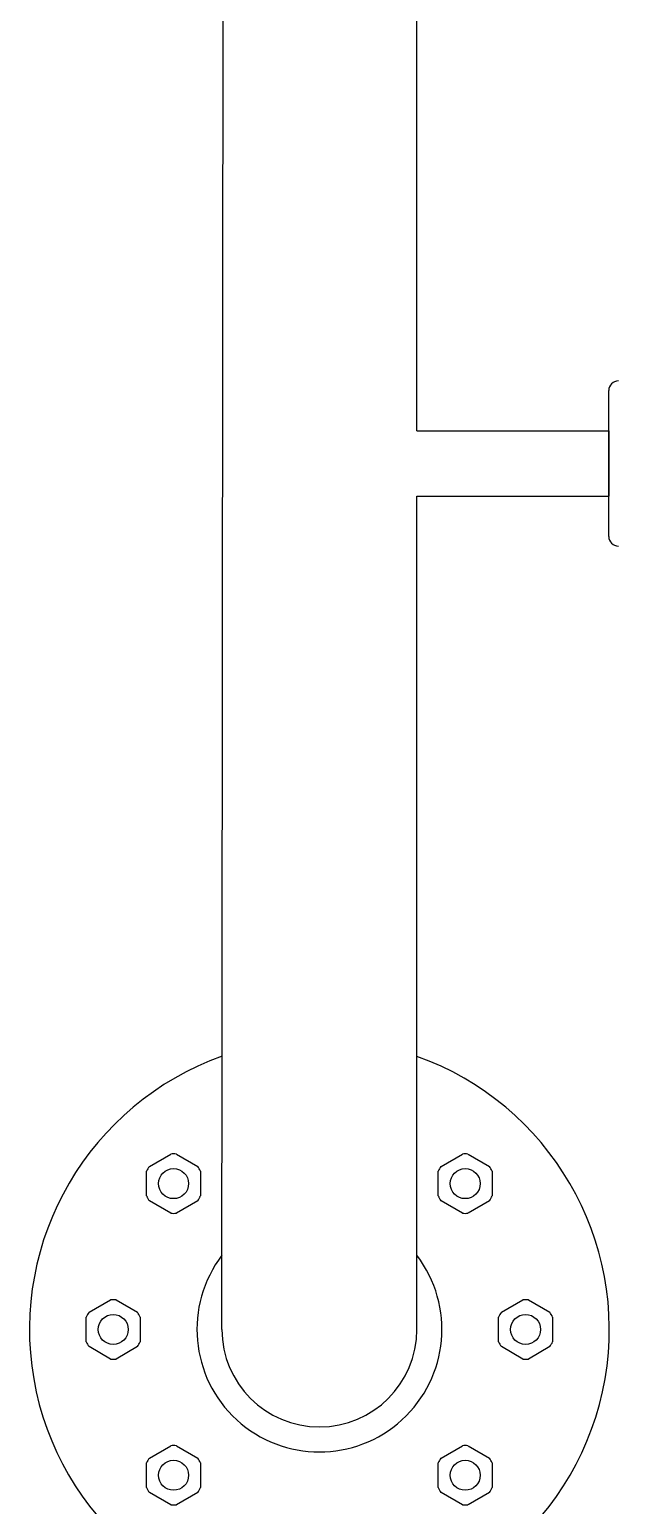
# Model space of a CAD drawing. Header units: millimetres. Extents: x -17263 to -7565, y 1486 to 4446.
# Drawn here: x -14729.9 to -14577.2, y 3677.3 to 4061.8 of the extents above; entities that cross this region are included whole.
import ezdxf

# ---------------------------------------------------------------- set-up
doc = ezdxf.new("R2010")
doc.units = ezdxf.units.MM
doc.layers.add('TRMODEL1', color=7, linetype='Continuous')

msp = doc.modelspace()

# ---------------------------------------------------------------- linework, layer by layer
for p, q in [((-14679.75, 3723.12), (-14679.27, 4257.94)), ((-14628.95, 3957.22), (-14628.95, 4257.92)), ((-14578.95, 3929.72), (-14578.95, 3967.72)), ((-14628.95, 3957.22), (-14578.95, 3957.22)), ((-14578.95, 3939.81), (-14578.95, 3957.62)), ((-14578.95, 3957.22), (-14578.95, 3940.22)), ((-14578.95, 3957.22), (-14578.95, 3940.22)), ((-14628.95, 3723.12), (-14628.95, 3940.22)), ((-14628.95, 3940.22), (-14578.95, 3940.22)), ((-14578.95, 3929.72), (-14578.95, 3932.22)), ((-14691.61, 3768.82), (-14686.03, 3765.59)), ((-14615.63, 3768.82), (-14610.05, 3765.59)), ((-14707.35, 3730.83), (-14701.76, 3727.6)), ((-14599.89, 3730.83), (-14594.31, 3727.6)), ((-14691.61, 3692.84), (-14686.03, 3689.61)), ((-14615.63, 3692.84), (-14610.05, 3689.61))]:
    msp.add_line(p, q)
for centre in [(-14692.34, 3761.11), (-14616.36, 3761.11), (-14708.07, 3723.12), (-14600.62, 3723.12), (-14692.34, 3685.13), (-14616.36, 3685.13)]:
    msp.add_circle(centre, 3.91)
for centre, radius, start, end in [((-14576.45, 3967.72), 2.5, 90, 180), ((-14576.45, 3929.72), 2.5, 180, 270), ((-14654.35, 3723.12), 75.54, 109.5976, 70.3518), ((-14654.35, 3723.12), 31.91, 142.6929, 37.2564), ((-14654.35, 3723.12), 25.4, 180, 270), ((-14654.35, 3723.12), 25.4, 270, 0)]:
    msp.add_arc(centre, radius, start, end)
at = {"layer": 'TRMODEL1', "color": 7, "linetype": 'Continuous'}
for p, q in [((-14578.95, 3935.47), (-14578.95, 3961.97)), ((-14698.65, 3765.59), (-14693.06, 3768.82)), ((-14622.66, 3765.59), (-14617.08, 3768.82)), ((-14699.37, 3757.89), (-14699.37, 3764.34)), ((-14699.37, 3757.89), (-14699.37, 3764.34)), ((-14685.3, 3764.34), (-14685.3, 3757.89)), ((-14685.3, 3764.34), (-14685.3, 3757.89)), ((-14623.39, 3757.89), (-14623.39, 3764.34)), ((-14623.39, 3757.89), (-14623.39, 3764.34)), ((-14609.32, 3764.34), (-14609.32, 3757.89)), ((-14609.32, 3764.34), (-14609.32, 3757.89)), ((-14693.06, 3753.41), (-14698.65, 3756.63)), ((-14693.06, 3753.41), (-14698.65, 3756.63)), ((-14686.03, 3756.63), (-14691.61, 3753.41)), ((-14686.03, 3756.63), (-14691.61, 3753.41)), ((-14617.08, 3753.41), (-14622.66, 3756.63)), ((-14617.08, 3753.41), (-14622.66, 3756.63)), ((-14610.05, 3756.63), (-14615.63, 3753.41)), ((-14610.05, 3756.63), (-14615.63, 3753.41)), ((-14714.38, 3727.6), (-14708.8, 3730.83)), ((-14606.93, 3727.6), (-14601.34, 3730.83)), ((-14715.11, 3719.9), (-14715.11, 3726.35)), ((-14715.11, 3719.9), (-14715.11, 3726.35)), ((-14701.04, 3726.35), (-14701.04, 3719.9)), ((-14701.04, 3726.35), (-14701.04, 3719.9)), ((-14607.65, 3719.9), (-14607.65, 3726.35)), ((-14607.65, 3719.9), (-14607.65, 3726.35)), ((-14593.58, 3726.35), (-14593.58, 3719.9)), ((-14593.58, 3726.35), (-14593.58, 3719.9)), ((-14708.8, 3715.42), (-14714.38, 3718.64)), ((-14708.8, 3715.42), (-14714.38, 3718.64)), ((-14701.76, 3718.64), (-14707.35, 3715.42)), ((-14701.76, 3718.64), (-14707.35, 3715.42)), ((-14601.34, 3715.42), (-14606.93, 3718.64)), ((-14601.34, 3715.42), (-14606.93, 3718.64)), ((-14594.31, 3718.64), (-14599.89, 3715.42)), ((-14594.31, 3718.64), (-14599.89, 3715.42)), ((-14698.65, 3689.61), (-14693.06, 3692.84)), ((-14622.66, 3689.61), (-14617.08, 3692.84)), ((-14699.37, 3681.91), (-14699.37, 3688.36)), ((-14699.37, 3681.91), (-14699.37, 3688.36)), ((-14685.3, 3688.36), (-14685.3, 3681.91)), ((-14685.3, 3688.36), (-14685.3, 3681.91)), ((-14623.39, 3681.91), (-14623.39, 3688.36)), ((-14623.39, 3681.91), (-14623.39, 3688.36)), ((-14609.32, 3688.36), (-14609.32, 3681.91)), ((-14609.32, 3688.36), (-14609.32, 3681.91)), ((-14693.06, 3677.43), (-14698.65, 3680.65)), ((-14693.06, 3677.43), (-14698.65, 3680.65)), ((-14686.03, 3680.65), (-14691.61, 3677.43)), ((-14686.03, 3680.65), (-14691.61, 3677.43)), ((-14617.08, 3677.43), (-14622.66, 3680.65)), ((-14617.08, 3677.43), (-14622.66, 3680.65)), ((-14610.05, 3680.65), (-14615.63, 3677.43)), ((-14610.05, 3680.65), (-14615.63, 3677.43))]:
    msp.add_line(p, q, dxfattribs=at)
for centre, start, end in [((-14692.34, 3761.11), 84.62, 95.38), ((-14616.36, 3761.11), 84.62, 95.38), ((-14692.34, 3761.11), 144.62, 155.38), ((-14692.34, 3761.11), 24.62, 35.38), ((-14616.36, 3761.11), 144.62, 155.38), ((-14616.36, 3761.11), 24.62, 35.38), ((-14692.34, 3761.11), 204.62, 215.38), ((-14692.34, 3761.11), 324.62, 335.38), ((-14616.36, 3761.11), 204.62, 215.38), ((-14616.36, 3761.11), 324.62, 335.38), ((-14692.34, 3761.11), 264.62, 275.38), ((-14616.36, 3761.11), 264.62, 275.38), ((-14708.07, 3723.12), 84.62, 95.38), ((-14600.62, 3723.12), 84.62, 95.38), ((-14708.07, 3723.12), 144.62, 155.38), ((-14708.07, 3723.12), 24.62, 35.38), ((-14600.62, 3723.12), 144.62, 155.38), ((-14600.62, 3723.12), 24.62, 35.38), ((-14708.07, 3723.12), 204.62, 215.38), ((-14708.07, 3723.12), 324.62, 335.38), ((-14600.62, 3723.12), 204.62, 215.38), ((-14600.62, 3723.12), 324.62, 335.38), ((-14708.07, 3723.12), 264.62, 275.38), ((-14600.62, 3723.12), 264.62, 275.38), ((-14692.34, 3685.13), 84.62, 95.38), ((-14616.36, 3685.13), 84.62, 95.38), ((-14692.34, 3685.13), 144.62, 155.38), ((-14692.34, 3685.13), 24.62, 35.38), ((-14616.36, 3685.13), 144.62, 155.38), ((-14616.36, 3685.13), 24.62, 35.38), ((-14692.34, 3685.13), 204.62, 215.38), ((-14692.34, 3685.13), 324.62, 335.38), ((-14616.36, 3685.13), 204.62, 215.38), ((-14616.36, 3685.13), 324.62, 335.38), ((-14692.34, 3685.13), 264.62, 275.38), ((-14616.36, 3685.13), 264.62, 275.38)]:
    msp.add_arc(centre, 7.74, start, end, dxfattribs=at)

doc.saveas('drawing.dxf')
